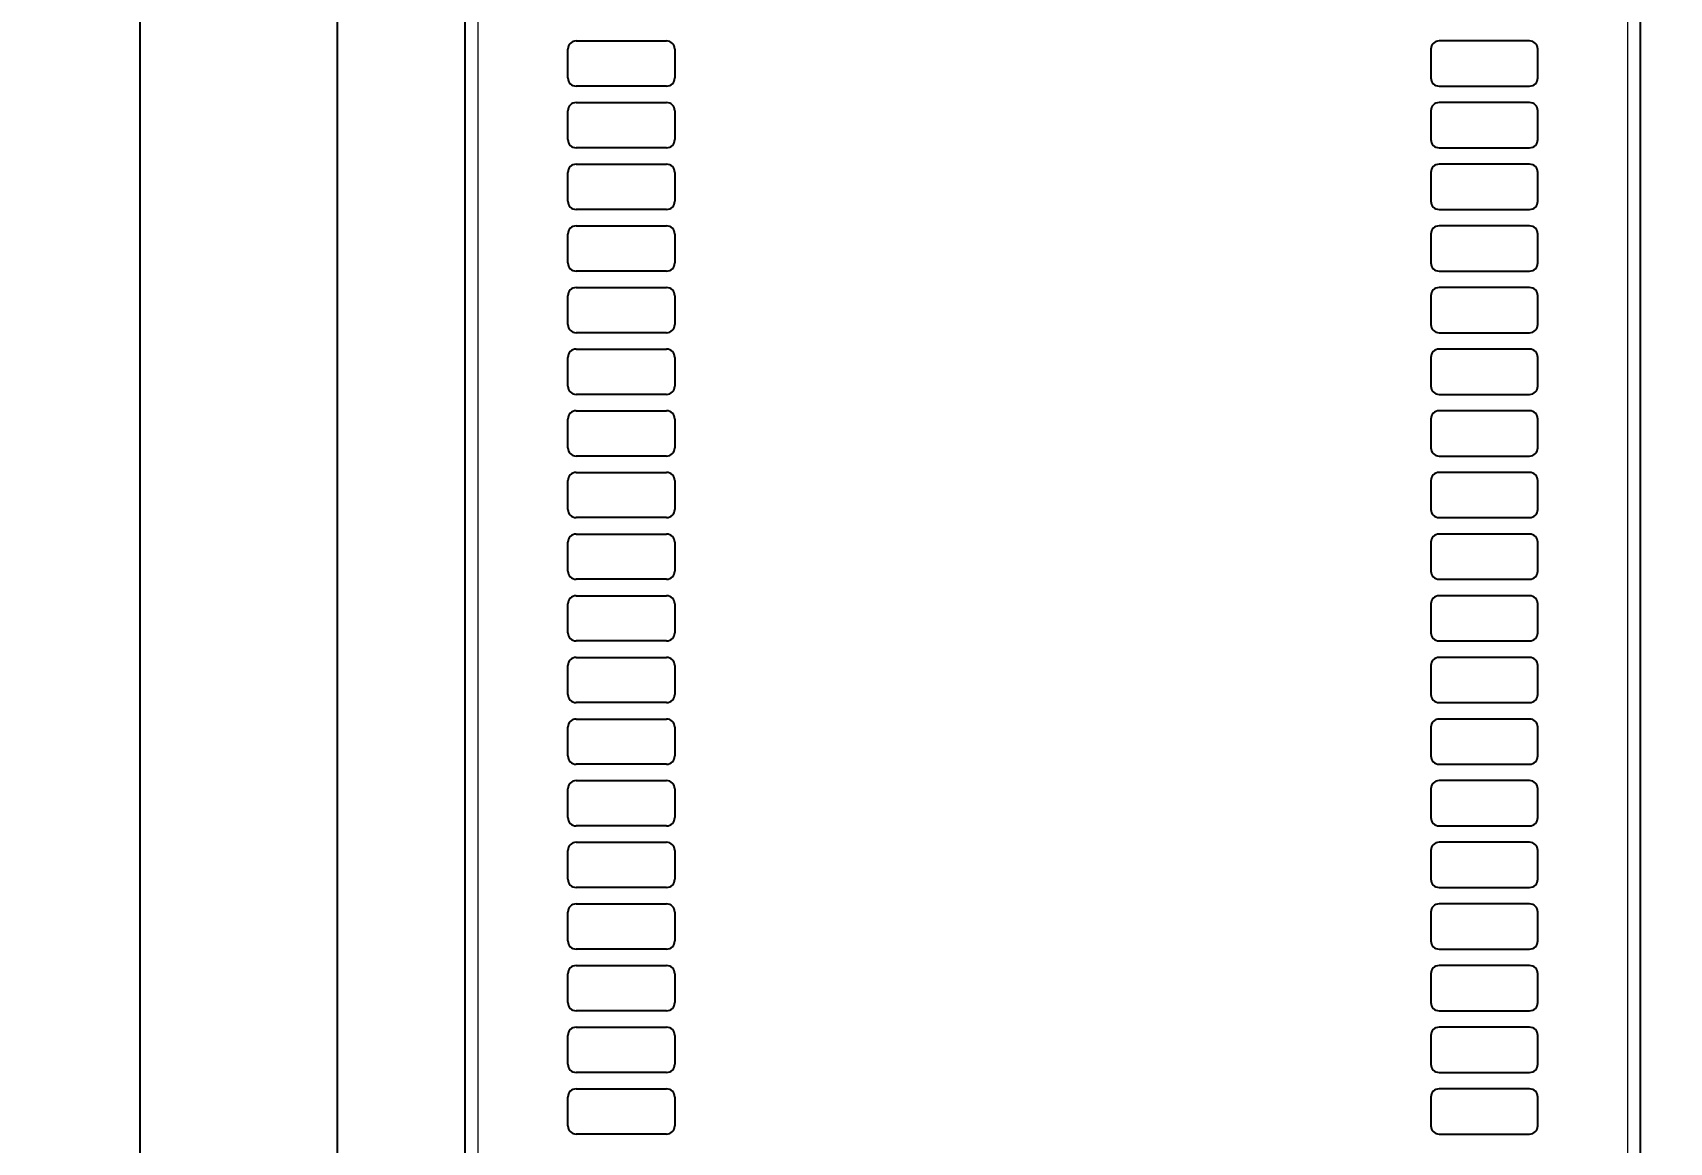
# Model space of a CAD drawing. Header units: millimetres. Extents: x -415 to 617, y -456 to 1988.
# Drawn here: x -415.1 to -16.9, y 1392.3 to 1662.3 of the extents above; entities that cross this region are included whole.
import ezdxf

# ---------------------------------------------------------------- set-up
doc = ezdxf.new("R2010")
doc.units = ezdxf.units.MM
doc.layers.add('FORMAT', color=7, linetype='Continuous')
doc.styles.add('SLDTEXTSTYLE0', font='TXT', dxfattribs={"width": 0.75})
doc.dimstyles.new('SLDDIMSTYLE0', dxfattribs={"dimtxt": 20, "dimasz": 10, "dimexe": 0, "dimexo": 0.0625, "dimgap": 5, "dimtad": 2, "dimdec": 1, "dimrnd": 1e-09, "dimzin": 12, "dimdsep": 46, "dimtxsty": 'SLDTEXTSTYLE0', "dimsah": 1, "dimcen": 0.09, "dimadec": 0, "dimazin": 3, "dimtfac": 1, "dimtofl": 0, "dimtmove": 0, "dimatfit": 3, "dimfxl": 0, "dimfrac": 2, "dimtolj": 1, "dimtzin": 12, "dimarcsym": 0})

# ---------------------------------------------------------------- blocks, each defined once
blk = doc.blocks.new('_D')
at = {"layer": 'FORMAT'}
for p, q in [((-281.37, 1840.35), (-390.01, 1840.35)), ((-389.01, 1840.35), (-389.01, -242.67)), ((-281.37, -242.67), (-390.01, -242.67))]:
    blk.add_line(p, q, dxfattribs=at)
for points in [[(-389.01, 1840.35), (-390.55, 1830.35), (-387.47, 1830.35)], [(-389.01, -242.67), (-387.47, -232.67), (-390.55, -232.67)]]:
    blk.add_solid(points, dxfattribs=at)
at = {"layer": 'FORMAT', "insert": (-414.79, 769.29), "char_height": 20, "attachment_point": 1, "rotation": 90, "style": 'SLDTEXTSTYLE0'}
blk.add_mtext('2083', dxfattribs=at)
blk = doc.blocks.new('_D_2')
at = {"layer": 'FORMAT'}
for p, q in [((-35.35, 1748.84), (48.29, 1748.84)), ((47.29, 1748.84), (47.29, -151.16)), ((-35.35, -151.16), (48.29, -151.16))]:
    blk.add_line(p, q, dxfattribs=at)
for points in [[(47.29, 1748.84), (45.75, 1738.84), (48.83, 1738.84)], [(47.29, -151.16), (48.83, -141.16), (45.75, -141.16)]]:
    blk.add_solid(points, dxfattribs=at)
at = {"layer": 'FORMAT', "insert": (21.51, 769.29), "char_height": 20, "attachment_point": 1, "rotation": 90, "style": 'SLDTEXTSTYLE0'}
blk.add_mtext('1900', dxfattribs=at)
blk = doc.blocks.new('_D_5')
at = {"layer": 'FORMAT'}
for p, q in [((-294.87, 1823.84), (-342.01, 1823.84)), ((-341.01, 1823.84), (-341.01, -226.16)), ((-294.87, -226.16), (-342.01, -226.16))]:
    blk.add_line(p, q, dxfattribs=at)
for points in [[(-341.01, 1823.84), (-342.55, 1813.84), (-339.47, 1813.84)], [(-341.01, -226.16), (-339.47, -216.16), (-342.55, -216.16)]]:
    blk.add_solid(points, dxfattribs=at)
at = {"layer": 'FORMAT', "insert": (-366.79, 769.29), "char_height": 20, "attachment_point": 1, "rotation": 90, "style": 'SLDTEXTSTYLE0'}
blk.add_mtext('2050', dxfattribs=at)

msp = doc.modelspace()

# ---------------------------------------------------------------- linework, layer by layer
at = {"color": 7, "linetype": 'Continuous', "lineweight": 25}
for p, q in [((-309.86, -242.66), (-309.86, 1840.34)), ((-23.86, -242.66), (-23.86, 1840.34)), ((-284.86, 1651.34), (-284.86, 1658.34)), ((-282.86, 1660.34), (-260.86, 1660.34)), ((-258.86, 1658.34), (-258.86, 1651.34)), ((-74.86, 1658.34), (-74.86, 1651.34)), ((-50.86, 1660.34), (-72.86, 1660.34)), ((-48.86, 1651.34), (-48.86, 1658.34)), ((-260.86, 1649.34), (-282.86, 1649.34)), ((-72.86, 1649.34), (-50.86, 1649.34)), ((-282.86, 1645.34), (-260.86, 1645.34)), ((-50.86, 1645.34), (-72.86, 1645.34)), ((-284.86, 1636.34), (-284.86, 1643.34)), ((-258.86, 1643.34), (-258.86, 1636.34)), ((-74.86, 1643.34), (-74.86, 1636.34)), ((-48.86, 1636.34), (-48.86, 1643.34)), ((-260.86, 1634.34), (-282.86, 1634.34)), ((-72.86, 1634.34), (-50.86, 1634.34)), ((-282.86, 1630.34), (-260.86, 1630.34)), ((-50.86, 1630.34), (-72.86, 1630.34)), ((-284.86, 1621.34), (-284.86, 1628.34)), ((-258.86, 1628.34), (-258.86, 1621.34)), ((-74.86, 1628.34), (-74.86, 1621.34)), ((-48.86, 1621.34), (-48.86, 1628.34)), ((-260.86, 1619.34), (-282.86, 1619.34)), ((-72.86, 1619.34), (-50.86, 1619.34)), ((-284.86, 1606.34), (-284.86, 1613.34)), ((-282.86, 1615.34), (-260.86, 1615.34)), ((-258.86, 1613.34), (-258.86, 1606.34)), ((-74.86, 1613.34), (-74.86, 1606.34)), ((-50.86, 1615.34), (-72.86, 1615.34)), ((-48.86, 1606.34), (-48.86, 1613.34)), ((-260.86, 1604.34), (-282.86, 1604.34)), ((-72.86, 1604.34), (-50.86, 1604.34)), ((-284.86, 1591.34), (-284.86, 1598.34)), ((-282.86, 1600.34), (-260.86, 1600.34)), ((-258.86, 1598.34), (-258.86, 1591.34)), ((-74.86, 1598.34), (-74.86, 1591.34)), ((-50.86, 1600.34), (-72.86, 1600.34)), ((-48.86, 1591.34), (-48.86, 1598.34)), ((-260.86, 1589.34), (-282.86, 1589.34)), ((-72.86, 1589.34), (-50.86, 1589.34)), ((-282.86, 1585.34), (-260.86, 1585.34)), ((-50.86, 1585.34), (-72.86, 1585.34)), ((-284.86, 1576.34), (-284.86, 1583.34)), ((-258.86, 1583.34), (-258.86, 1576.34)), ((-74.86, 1583.34), (-74.86, 1576.34)), ((-48.86, 1576.34), (-48.86, 1583.34)), ((-260.86, 1574.34), (-282.86, 1574.34)), ((-72.86, 1574.34), (-50.86, 1574.34)), ((-282.86, 1570.34), (-260.86, 1570.34)), ((-50.86, 1570.34), (-72.86, 1570.34)), ((-284.86, 1561.34), (-284.86, 1568.34)), ((-258.86, 1568.34), (-258.86, 1561.34)), ((-74.86, 1568.34), (-74.86, 1561.34)), ((-48.86, 1561.34), (-48.86, 1568.34)), ((-260.86, 1559.34), (-282.86, 1559.34)), ((-72.86, 1559.34), (-50.86, 1559.34)), ((-284.86, 1546.34), (-284.86, 1553.34)), ((-282.86, 1555.34), (-260.86, 1555.34)), ((-258.86, 1553.34), (-258.86, 1546.34)), ((-74.86, 1553.34), (-74.86, 1546.34)), ((-50.86, 1555.34), (-72.86, 1555.34)), ((-48.86, 1546.34), (-48.86, 1553.34)), ((-260.86, 1544.34), (-282.86, 1544.34)), ((-72.86, 1544.34), (-50.86, 1544.34)), ((-284.86, 1531.34), (-284.86, 1538.34)), ((-282.86, 1540.34), (-260.86, 1540.34)), ((-258.86, 1538.34), (-258.86, 1531.34)), ((-74.86, 1538.34), (-74.86, 1531.34)), ((-50.86, 1540.34), (-72.86, 1540.34)), ((-48.86, 1531.34), (-48.86, 1538.34)), ((-260.86, 1529.34), (-282.86, 1529.34)), ((-72.86, 1529.34), (-50.86, 1529.34)), ((-282.86, 1525.34), (-260.86, 1525.34)), ((-50.86, 1525.34), (-72.86, 1525.34)), ((-284.86, 1516.34), (-284.86, 1523.34)), ((-258.86, 1523.34), (-258.86, 1516.34)), ((-74.86, 1523.34), (-74.86, 1516.34)), ((-48.86, 1516.34), (-48.86, 1523.34)), ((-260.86, 1514.34), (-282.86, 1514.34)), ((-72.86, 1514.34), (-50.86, 1514.34)), ((-282.86, 1510.34), (-260.86, 1510.34)), ((-50.86, 1510.34), (-72.86, 1510.34)), ((-284.86, 1501.34), (-284.86, 1508.34)), ((-258.86, 1508.34), (-258.86, 1501.34)), ((-74.86, 1508.34), (-74.86, 1501.34)), ((-48.86, 1501.34), (-48.86, 1508.34)), ((-260.86, 1499.34), (-282.86, 1499.34)), ((-72.86, 1499.34), (-50.86, 1499.34)), ((-282.86, 1495.34), (-260.86, 1495.34)), ((-50.86, 1495.34), (-72.86, 1495.34)), ((-284.86, 1486.34), (-284.86, 1493.34)), ((-258.86, 1493.34), (-258.86, 1486.34)), ((-74.86, 1493.34), (-74.86, 1486.34)), ((-48.86, 1486.34), (-48.86, 1493.34)), ((-260.86, 1484.34), (-282.86, 1484.34)), ((-72.86, 1484.34), (-50.86, 1484.34)), ((-284.86, 1471.34), (-284.86, 1478.34)), ((-282.86, 1480.34), (-260.86, 1480.34)), ((-258.86, 1478.34), (-258.86, 1471.34)), ((-74.86, 1478.34), (-74.86, 1471.34)), ((-50.86, 1480.34), (-72.86, 1480.34)), ((-48.86, 1471.34), (-48.86, 1478.34)), ((-260.86, 1469.34), (-282.86, 1469.34)), ((-72.86, 1469.34), (-50.86, 1469.34)), ((-284.86, 1456.34), (-284.86, 1463.34)), ((-282.86, 1465.34), (-260.86, 1465.34)), ((-258.86, 1463.34), (-258.86, 1456.34)), ((-74.86, 1463.34), (-74.86, 1456.34)), ((-50.86, 1465.34), (-72.86, 1465.34)), ((-48.86, 1456.34), (-48.86, 1463.34)), ((-260.86, 1454.34), (-282.86, 1454.34)), ((-72.86, 1454.34), (-50.86, 1454.34)), ((-282.86, 1450.34), (-260.86, 1450.34)), ((-50.86, 1450.34), (-72.86, 1450.34)), ((-284.86, 1441.34), (-284.86, 1448.34)), ((-258.86, 1448.34), (-258.86, 1441.34)), ((-74.86, 1448.34), (-74.86, 1441.34)), ((-48.86, 1441.34), (-48.86, 1448.34)), ((-260.86, 1439.34), (-282.86, 1439.34)), ((-72.86, 1439.34), (-50.86, 1439.34)), ((-282.86, 1435.34), (-260.86, 1435.34)), ((-50.86, 1435.34), (-72.86, 1435.34)), ((-284.86, 1426.34), (-284.86, 1433.34)), ((-258.86, 1433.34), (-258.86, 1426.34)), ((-74.86, 1433.34), (-74.86, 1426.34)), ((-48.86, 1426.34), (-48.86, 1433.34)), ((-260.86, 1424.34), (-282.86, 1424.34)), ((-72.86, 1424.34), (-50.86, 1424.34)), ((-284.86, 1411.34), (-284.86, 1418.34)), ((-282.86, 1420.34), (-260.86, 1420.34)), ((-258.86, 1418.34), (-258.86, 1411.34)), ((-74.86, 1418.34), (-74.86, 1411.34)), ((-50.86, 1420.34), (-72.86, 1420.34)), ((-48.86, 1411.34), (-48.86, 1418.34)), ((-260.86, 1409.34), (-282.86, 1409.34)), ((-72.86, 1409.34), (-50.86, 1409.34)), ((-284.86, 1396.34), (-284.86, 1403.34)), ((-282.86, 1405.34), (-260.86, 1405.34)), ((-258.86, 1403.34), (-258.86, 1396.34)), ((-74.86, 1403.34), (-74.86, 1396.34)), ((-50.86, 1405.34), (-72.86, 1405.34)), ((-48.86, 1396.34), (-48.86, 1403.34)), ((-260.86, 1394.34), (-282.86, 1394.34)), ((-72.86, 1394.34), (-50.86, 1394.34))]:
    msp.add_line(p, q, dxfattribs=at)
at = {"color": 8, "linetype": 'Continuous', "lineweight": 18}
for p, q in [((-306.76, 1840.34), (-306.76, -242.66)), ((-26.96, -242.66), (-26.96, 1840.34))]:
    msp.add_line(p, q, dxfattribs=at)
at = {"color": 7, "linetype": 'Continuous', "lineweight": 25}
for centre, start, end in [((-282.86, 1658.34), 90, 180), ((-260.86, 1658.34), 0, 90), ((-72.86, 1658.34), 90, 180), ((-50.86, 1658.34), 0, 90), ((-282.86, 1651.34), 180, 270), ((-260.86, 1651.34), 270, 0), ((-72.86, 1651.34), 180, 270), ((-50.86, 1651.34), 270, 0), ((-282.86, 1643.34), 90, 180), ((-260.86, 1643.34), 0, 90), ((-72.86, 1643.34), 90, 180), ((-50.86, 1643.34), 0, 90), ((-282.86, 1636.34), 180, 270), ((-260.86, 1636.34), 270, 0), ((-72.86, 1636.34), 180, 270), ((-50.86, 1636.34), 270, 0), ((-282.86, 1628.34), 90, 180), ((-260.86, 1628.34), 0, 90), ((-72.86, 1628.34), 90, 180), ((-50.86, 1628.34), 0, 90), ((-282.86, 1621.34), 180, 270), ((-260.86, 1621.34), 270, 0), ((-72.86, 1621.34), 180, 270), ((-50.86, 1621.34), 270, 0), ((-282.86, 1613.34), 90, 180), ((-260.86, 1613.34), 0, 90), ((-72.86, 1613.34), 90, 180), ((-50.86, 1613.34), 0, 90), ((-282.86, 1606.34), 180, 270), ((-260.86, 1606.34), 270, 0), ((-72.86, 1606.34), 180, 270), ((-50.86, 1606.34), 270, 0), ((-282.86, 1598.34), 90, 180), ((-260.86, 1598.34), 0, 90), ((-72.86, 1598.34), 90, 180), ((-50.86, 1598.34), 0, 90), ((-282.86, 1591.34), 180, 270), ((-260.86, 1591.34), 270, 0), ((-72.86, 1591.34), 180, 270), ((-50.86, 1591.34), 270, 0), ((-282.86, 1583.34), 90, 180), ((-260.86, 1583.34), 0, 90), ((-72.86, 1583.34), 90, 180), ((-50.86, 1583.34), 0, 90), ((-282.86, 1576.34), 180, 270), ((-260.86, 1576.34), 270, 0), ((-72.86, 1576.34), 180, 270), ((-50.86, 1576.34), 270, 0), ((-282.86, 1568.34), 90, 180), ((-260.86, 1568.34), 0, 90), ((-72.86, 1568.34), 90, 180), ((-50.86, 1568.34), 0, 90), ((-282.86, 1561.34), 180, 270), ((-260.86, 1561.34), 270, 0), ((-72.86, 1561.34), 180, 270), ((-50.86, 1561.34), 270, 0), ((-282.86, 1553.34), 90, 180), ((-260.86, 1553.34), 0, 90), ((-72.86, 1553.34), 90, 180), ((-50.86, 1553.34), 0, 90), ((-282.86, 1546.34), 180, 270), ((-260.86, 1546.34), 270, 0), ((-72.86, 1546.34), 180, 270), ((-50.86, 1546.34), 270, 0), ((-282.86, 1538.34), 90, 180), ((-260.86, 1538.34), 0, 90), ((-72.86, 1538.34), 90, 180), ((-50.86, 1538.34), 0, 90), ((-282.86, 1531.34), 180, 270), ((-260.86, 1531.34), 270, 0), ((-72.86, 1531.34), 180, 270), ((-50.86, 1531.34), 270, 0), ((-282.86, 1523.34), 90, 180), ((-260.86, 1523.34), 0, 90), ((-72.86, 1523.34), 90, 180), ((-50.86, 1523.34), 0, 90), ((-282.86, 1516.34), 180, 270), ((-260.86, 1516.34), 270, 0), ((-72.86, 1516.34), 180, 270), ((-50.86, 1516.34), 270, 0), ((-282.86, 1508.34), 90, 180), ((-260.86, 1508.34), 0, 90), ((-72.86, 1508.34), 90, 180), ((-50.86, 1508.34), 0, 90), ((-282.86, 1501.34), 180, 270), ((-260.86, 1501.34), 270, 0), ((-72.86, 1501.34), 180, 270), ((-50.86, 1501.34), 270, 0), ((-282.86, 1493.34), 90, 180), ((-260.86, 1493.34), 0, 90), ((-72.86, 1493.34), 90, 180), ((-50.86, 1493.34), 0, 90), ((-282.86, 1486.34), 180, 270), ((-260.86, 1486.34), 270, 0), ((-72.86, 1486.34), 180, 270), ((-50.86, 1486.34), 270, 0), ((-282.86, 1478.34), 90, 180), ((-260.86, 1478.34), 0, 90), ((-72.86, 1478.34), 90, 180), ((-50.86, 1478.34), 0, 90), ((-282.86, 1471.34), 180, 270), ((-260.86, 1471.34), 270, 0), ((-72.86, 1471.34), 180, 270), ((-50.86, 1471.34), 270, 0), ((-282.86, 1463.34), 90, 180), ((-260.86, 1463.34), 0, 90), ((-72.86, 1463.34), 90, 180), ((-50.86, 1463.34), 0, 90), ((-282.86, 1456.34), 180, 270), ((-260.86, 1456.34), 270, 0), ((-72.86, 1456.34), 180, 270), ((-50.86, 1456.34), 270, 0), ((-282.86, 1448.34), 90, 180), ((-260.86, 1448.34), 0, 90), ((-72.86, 1448.34), 90, 180), ((-50.86, 1448.34), 0, 90), ((-282.86, 1441.34), 180, 270), ((-260.86, 1441.34), 270, 0), ((-72.86, 1441.34), 180, 270), ((-50.86, 1441.34), 270, 0), ((-282.86, 1433.34), 90, 180), ((-260.86, 1433.34), 0, 90), ((-72.86, 1433.34), 90, 180), ((-50.86, 1433.34), 0, 90), ((-282.86, 1426.34), 180, 270), ((-260.86, 1426.34), 270, 0), ((-72.86, 1426.34), 180, 270), ((-50.86, 1426.34), 270, 0), ((-282.86, 1418.34), 90, 180), ((-260.86, 1418.34), 0, 90), ((-72.86, 1418.34), 90, 180), ((-50.86, 1418.34), 0, 90), ((-282.86, 1411.34), 180, 270), ((-260.86, 1411.34), 270, 0), ((-72.86, 1411.34), 180, 270), ((-50.86, 1411.34), 270, 0), ((-282.86, 1403.34), 90, 180), ((-260.86, 1403.34), 0, 90), ((-72.86, 1403.34), 90, 180), ((-50.86, 1403.34), 0, 90), ((-282.86, 1396.34), 180, 270), ((-260.86, 1396.34), 270, 0), ((-72.86, 1396.34), 180, 270), ((-50.86, 1396.34), 270, 0)]:
    msp.add_arc(centre, 2, start, end, dxfattribs=at)

# ---------------------------------------------------------------- dimensions: what is measured, and where the dimension line sits
at = {"layer": 'FORMAT'}
for base, p1, p2, picture, middle in [((-389.01, -242.67), (-281.36, 1840.35), (-281.36, -242.67), '_D', (-389.01, 798.84)), ((-341.01, -226.16), (-294.86, 1823.84), (-294.86, -226.16), '_D_5', (-341.01, 798.84)), ((47.29, -151.16), (-35.36, 1748.84), (-35.36, -151.16), '_D_2', (47.29, 798.84))]:
    dim = msp.add_linear_dim(base=base, p1=p1, p2=p2, angle=90, dimstyle='SLDDIMSTYLE0', dxfattribs=at)
    dim.commit()
    dim.dimension.update_dxf_attribs({"geometry": picture, "text_midpoint": middle, "dimtype": 160})

doc.saveas('drawing.dxf')
